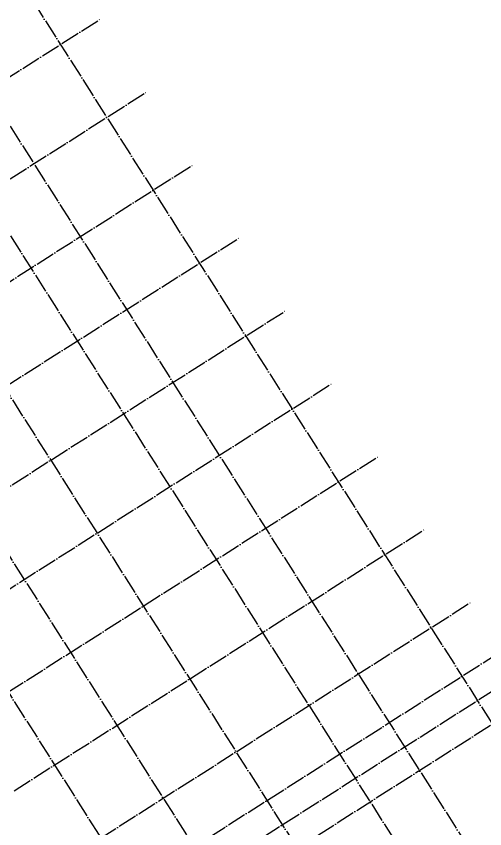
# Model space of a CAD drawing. Extents: x -190030 to 1780958, y -2186385 to 288330.
# Drawn here: x -60274 to -11424, y 69791 to 154425 of the extents above; entities that cross this region are included whole.
import ezdxf

# ---------------------------------------------------------------- set-up
doc = ezdxf.new("R2010")
doc.units = 0
doc.header["$LTSCALE"] = 1000
doc.header["$MEASUREMENT"] = 0
doc.linetypes.add('DOTE', pattern=[2.42, 2, -0.2, 0.02, -0.2])
doc.layers.add('A_AXIS-轴线', color=1, linetype='DOTE')

# ---------------------------------------------------------------- blocks, each defined once
blk = doc.blocks.new('104 轴线')
for p, q in [((-209580, 103972), (-134205, -14530)), ((-217173, 99141), (-141799, -19360)), ((-222323, 95871), (-146948, -22631)), ((-229915, 91038), (-154540, -27464)), ((-237508, 86207), (-162134, -32294)), ((-244006, 82074), (-168631, -36427)), ((-224581, 42219), (-181717, 69484)), ((-219751, 34625), (-176887, 61890)), ((-214920, 27032), (-172057, 54296)), ((-210090, 19438), (-167226, 46702)), ((-205260, 11844), (-162396, 39108)), ((-200430, 4250), (-157566, 31514)), ((-195599, -3344), (-152735, 23920)), ((-190769, -10938), (-147905, 16326)), ((-185939, -18532), (-143075, 8732)), ((-182718, -23595), (-139855, 3669)), ((-181108, -26126), (-138245, 1138)), ((-179552, -28573), (-136688, -1309))]:
    blk.add_line(p, q)

msp = doc.modelspace()

# ---------------------------------------------------------------- block references
at = {"layer": 'A_AXIS-轴线', "rotation": 7.036962474964308e-07}
msp.add_blockref('104 轴线', (130273.5, 84689.5), dxfattribs=at)

doc.saveas('drawing.dxf')
